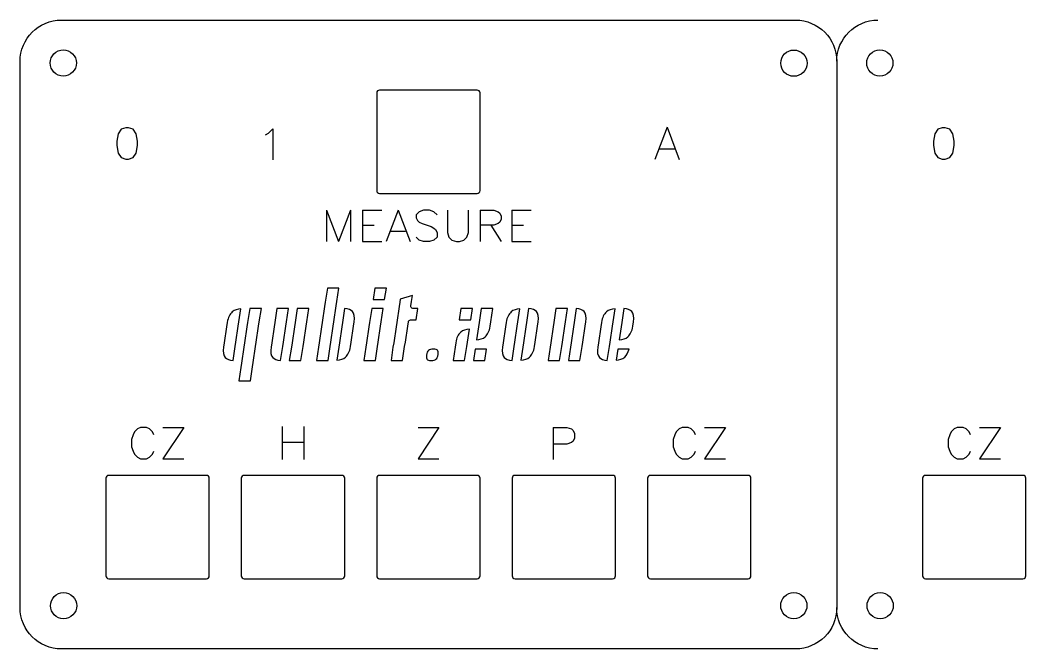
# Model space of a CAD drawing. Extents: x 0 to 498, y 0 to 383.
# Drawn here: x 0 to 122.6, y 153.4 to 230.1 of the extents above; entities that cross this region are included whole.
import ezdxf

# ---------------------------------------------------------------- set-up
doc = ezdxf.new("R2010")
doc.units = 0
doc.layers.get('0').update_dxf_attribs({"true_color": 0xffffff})

msp = doc.modelspace()

# ---------------------------------------------------------------- linework, layer by layer
at = {"color": 1, "true_color": 0xff0000}
for p, q in [((5.03, 230.1), (94.53, 230.1)), ((5.03, 230.1), (5.03, 230.1)), ((104.58, 230.1), (104.58, 230.1)), ((0, 158.43), (0, 225.07)), ((6.86, 224.87), (6.86, 224.87)), ((95.94, 224.85), (95.94, 224.85)), ((99.56, 225.07), (99.56, 158.43)), ((106.42, 224.87), (106.42, 224.87)), ((55.73, 221.56), (43.83, 221.56)), ((43.83, 208.95), (55.73, 208.95)), ((38.87, 197.42), (37.46, 197.42)), ((37.46, 197.42), (37.46, 197.42)), ((38.63, 195.78), (38.87, 197.42)), ((43.24, 197.42), (43.03, 196)), ((44.65, 197.42), (43.24, 197.42)), ((44.44, 196), (44.65, 197.42)), ((47.82, 196.5), (46.34, 196.07)), ((47.71, 195.78), (47.82, 196.5)), ((47.82, 196.5), (47.82, 196.5)), ((37.12, 195.16), (36.83, 193.23)), ((37.21, 195.71), (37.12, 195.16)), ((38.25, 193.3), (38.54, 195.23)), ((38.54, 195.23), (38.63, 195.78)), ((43.03, 196), (44.44, 196)), ((46.21, 195.16), (45.92, 193.23)), ((46.29, 195.71), (46.21, 195.16)), ((46.34, 196.07), (46.29, 195.71)), ((47.63, 195.23), (47.71, 195.78)), ((26.68, 193.3), (26.92, 194.9)), ((29.41, 194.94), (27.99, 194.94)), ((27.99, 194.94), (27.99, 194.94)), ((29.16, 193.3), (29.41, 194.94)), ((31.3, 194.94), (31.04, 193.23)), ((32.71, 194.94), (31.3, 194.94)), ((32.46, 193.3), (32.71, 194.94)), ((33.78, 194.94), (33.52, 193.23)), ((35.19, 194.94), (33.78, 194.94)), ((34.95, 193.3), (35.19, 194.94)), ((39.56, 194.91), (39.31, 193.23)), ((39.56, 194.91), (39.56, 194.91)), ((44.28, 194.94), (42.87, 194.94)), ((44.03, 193.3), (44.28, 194.94)), ((48.27, 193.52), (48.48, 194.94)), ((53.74, 194.94), (53.53, 193.52)), ((55.15, 194.94), (53.74, 194.94)), ((54.94, 193.52), (55.15, 194.94)), ((57.63, 194.94), (56.21, 194.94)), ((56.21, 194.94), (56.21, 194.94)), ((57.39, 193.3), (57.63, 194.94)), ((60.69, 193.3), (60.93, 194.9)), ((62, 194.91), (61.74, 193.23)), ((62, 194.91), (62, 194.91)), ((65.32, 194.94), (65.06, 193.23)), ((66.73, 194.94), (65.32, 194.94)), ((66.49, 193.3), (66.73, 194.94)), ((67.79, 194.91), (67.54, 193.23)), ((67.79, 194.91), (67.79, 194.91)), ((72.3, 193.3), (72.54, 194.9)), ((73.61, 194.91), (73.36, 193.23)), ((73.61, 194.91), (73.61, 194.91)), ((25.18, 192.68), (24.89, 190.75)), ((25.26, 193.23), (25.18, 192.68)), ((26.31, 190.82), (26.6, 192.75)), ((26.6, 192.75), (26.68, 193.3)), ((27.65, 192.68), (27.36, 190.75)), ((27.74, 193.23), (27.65, 192.68)), ((28.79, 190.82), (29.08, 192.75)), ((29.08, 192.75), (29.16, 193.3)), ((30.96, 192.68), (30.67, 190.75)), ((31.04, 193.23), (30.96, 192.68)), ((32.38, 192.75), (32.46, 193.3)), ((33.44, 192.68), (33.15, 190.75)), ((33.52, 193.23), (33.44, 192.68)), ((34.86, 192.75), (34.95, 193.3)), ((36.75, 192.68), (36.46, 190.75)), ((36.83, 193.23), (36.75, 192.68)), ((38.17, 192.75), (38.25, 193.3)), ((39.22, 192.68), (38.94, 190.75)), ((39.31, 193.23), (39.22, 192.68)), ((40.36, 190.82), (40.65, 192.75)), ((40.65, 192.75), (40.73, 193.3)), ((42.53, 192.68), (42.24, 190.75)), ((42.61, 193.23), (42.53, 192.68)), ((43.66, 190.82), (43.95, 192.75)), ((43.95, 192.75), (44.03, 193.3)), ((45.83, 192.68), (45.55, 190.75)), ((45.92, 193.23), (45.83, 192.68)), ((46.97, 190.82), (47.25, 192.75)), ((47.25, 192.75), (47.34, 193.3)), ((47.59, 193.52), (48.27, 193.52)), ((53.53, 193.52), (54.94, 193.52)), ((55.88, 192.68), (55.63, 191.08)), ((55.96, 193.23), (55.88, 192.68)), ((57.3, 192.75), (57.39, 193.3)), ((59.18, 192.68), (58.9, 190.75)), ((59.27, 193.23), (59.18, 192.68)), ((60.6, 192.75), (60.69, 193.3)), ((61.66, 192.68), (61.37, 190.75)), ((61.74, 193.23), (61.66, 192.68)), ((62.8, 190.82), (63.08, 192.75)), ((63.08, 192.75), (63.17, 193.3)), ((64.98, 192.68), (64.7, 190.75)), ((65.06, 193.23), (64.98, 192.68)), ((66.4, 192.75), (66.49, 193.3)), ((67.46, 192.68), (67.17, 190.75)), ((67.54, 193.23), (67.46, 192.68)), ((68.88, 192.75), (68.97, 193.3)), ((70.8, 192.68), (70.51, 190.75)), ((70.88, 193.23), (70.8, 192.68)), ((71.93, 190.82), (72.22, 192.75)), ((72.22, 192.75), (72.3, 193.3)), ((73.27, 192.68), (73.03, 191.08)), ((73.36, 193.23), (73.27, 192.68)), ((74.7, 192.75), (74.78, 193.3)), ((74.78, 193.3), (74.78, 193.3)), ((54.53, 190.82), (54.77, 192.42)), ((54.77, 192.42), (54.77, 192.42)), ((24.89, 190.75), (24.8, 190.2)), ((25.97, 188.59), (26.22, 190.27)), ((26.22, 190.27), (26.31, 190.82)), ((27.28, 190.2), (26.99, 188.27)), ((27.36, 190.75), (27.28, 190.2)), ((28.71, 190.27), (28.79, 190.82)), ((30.67, 190.75), (30.59, 190.2)), ((31.76, 188.59), (32.01, 190.27)), ((32.01, 190.27), (32.1, 190.82)), ((33.07, 190.2), (32.82, 188.56)), ((33.15, 190.75), (33.07, 190.2)), ((34.23, 188.56), (34.49, 190.27)), ((34.49, 190.27), (34.58, 190.82)), ((36.38, 190.2), (36.13, 188.56)), ((36.46, 190.75), (36.38, 190.2)), ((37.54, 188.56), (37.8, 190.27)), ((37.8, 190.27), (37.88, 190.82)), ((38.85, 190.2), (38.61, 188.6)), ((38.94, 190.75), (38.85, 190.2)), ((40.28, 190.27), (40.36, 190.82)), ((42.16, 190.2), (41.91, 188.56)), ((42.24, 190.75), (42.16, 190.2)), ((43.32, 188.56), (43.58, 190.27)), ((43.58, 190.27), (43.66, 190.82)), ((45.46, 190.2), (45.22, 188.56)), ((45.55, 190.75), (45.46, 190.2)), ((46.63, 188.56), (46.88, 190.27)), ((46.88, 190.27), (46.97, 190.82)), ((53.03, 190.2), (52.78, 188.56)), ((53.11, 190.75), (53.03, 190.2)), ((54.19, 188.56), (54.45, 190.27)), ((54.45, 190.27), (54.53, 190.82)), ((58.9, 190.75), (58.81, 190.2)), ((59.98, 188.59), (60.23, 190.27)), ((60.23, 190.27), (60.32, 190.82)), ((61.29, 190.2), (61.05, 188.6)), ((61.37, 190.75), (61.29, 190.2)), ((62.72, 190.27), (62.8, 190.82)), ((64.61, 190.2), (64.36, 188.56)), ((64.7, 190.75), (64.61, 190.2)), ((65.77, 188.56), (66.03, 190.27)), ((66.03, 190.27), (66.12, 190.82)), ((67.09, 190.2), (66.84, 188.56)), ((67.17, 190.75), (67.09, 190.2)), ((68.25, 188.56), (68.51, 190.27)), ((68.51, 190.27), (68.6, 190.82)), ((70.51, 190.75), (70.42, 190.2)), ((71.59, 188.59), (71.84, 190.27)), ((71.84, 190.27), (71.93, 190.82)), ((50.39, 189.98), (50.39, 189.98)), ((55.47, 189.98), (55.26, 188.56)), ((56.88, 189.98), (55.47, 189.98)), ((56.67, 188.56), (56.88, 189.98)), ((72.87, 189.98), (72.66, 188.6)), ((74.24, 189.98), (72.87, 189.98)), ((26.91, 187.71), (26.66, 186.08)), ((26.99, 188.27), (26.91, 187.71)), ((28.08, 186.08), (28.34, 187.79)), ((28.34, 187.79), (28.42, 188.34)), ((32.82, 188.56), (34.23, 188.56)), ((36.13, 188.56), (37.54, 188.56)), ((41.91, 188.56), (43.32, 188.56)), ((45.22, 188.56), (46.63, 188.56)), ((52.78, 188.56), (54.19, 188.56)), ((55.26, 188.56), (56.67, 188.56)), ((64.36, 188.56), (65.77, 188.56)), ((66.84, 188.56), (68.25, 188.56)), ((26.66, 186.08), (28.08, 186.08)), ((22.71, 174.57), (10.81, 174.57)), ((39.22, 174.57), (27.32, 174.57)), ((55.73, 174.57), (43.83, 174.57)), ((72.24, 174.57), (60.34, 174.57)), ((88.75, 174.57), (76.85, 174.57)), ((122.27, 174.57), (110.37, 174.57)), ((10.81, 161.96), (22.71, 161.96)), ((43.83, 161.96), (55.73, 161.96)), ((60.34, 161.96), (72.24, 161.96)), ((76.85, 161.96), (88.75, 161.96)), ((110.37, 161.96), (122.27, 161.96)), ((6.9, 158.67), (6.9, 158.67)), ((95.93, 158.68), (95.93, 158.68)), ((106.46, 158.67), (106.46, 158.67)), ((94.53, 153.4), (5.03, 153.4))]:
    msp.add_line(p, q, dxfattribs=at)
at = {"color": 7, "true_color": 0xffffff}
for p, q in [((11.96, 216.24), (11.78, 215.33)), ((12.32, 216.79), (11.96, 216.24)), ((12.87, 216.97), (12.32, 216.79)), ((13.23, 216.97), (12.87, 216.97)), ((13.78, 216.79), (13.23, 216.97)), ((14.14, 216.24), (13.78, 216.79)), ((14.32, 215.33), (14.14, 216.24)), ((29.93, 216.12), (30.29, 216.3)), ((30.29, 216.3), (30.83, 216.84)), ((30.83, 216.84), (30.83, 213.06)), ((78.87, 217.03), (77.37, 213.1)), ((78.87, 217.03), (80.36, 213.1)), ((111.52, 216.24), (111.34, 215.33)), ((111.88, 216.79), (111.52, 216.24)), ((112.43, 216.97), (111.88, 216.79)), ((112.79, 216.97), (112.43, 216.97)), ((113.34, 216.79), (112.79, 216.97)), ((113.7, 216.24), (113.34, 216.79)), ((113.88, 215.33), (113.7, 216.24)), ((11.78, 215.33), (11.78, 214.79)), ((11.78, 214.79), (11.96, 213.88)), ((14.14, 213.88), (14.32, 214.79)), ((14.32, 214.79), (14.32, 215.33)), ((111.34, 215.33), (111.34, 214.79)), ((111.34, 214.79), (111.52, 213.88)), ((113.7, 213.88), (113.88, 214.79)), ((113.88, 214.79), (113.88, 215.33)), ((11.96, 213.88), (12.32, 213.33)), ((13.78, 213.33), (14.14, 213.88)), ((77.93, 214.41), (79.8, 214.41)), ((111.52, 213.88), (111.88, 213.33)), ((113.34, 213.33), (113.7, 213.88)), ((12.32, 213.33), (12.87, 213.15)), ((12.87, 213.15), (13.23, 213.15)), ((13.23, 213.15), (13.78, 213.33)), ((111.88, 213.33), (112.43, 213.15)), ((112.43, 213.15), (112.79, 213.15)), ((112.79, 213.15), (113.34, 213.33)), ((37.36, 206.91), (37.36, 203.09)), ((37.36, 206.91), (38.82, 203.09)), ((40.27, 206.91), (38.82, 203.09)), ((40.27, 206.91), (40.27, 203.09)), ((41.73, 206.91), (41.73, 203.09)), ((41.73, 206.91), (44.09, 206.91)), ((46.09, 206.91), (44.64, 203.09)), ((46.09, 206.91), (47.55, 203.09)), ((48.64, 206.73), (48.28, 206.36)), ((48.28, 206.36), (48.28, 206)), ((49.19, 206.91), (48.64, 206.73)), ((49.92, 206.91), (49.19, 206.91)), ((50.46, 206.73), (49.92, 206.91)), ((50.83, 206.36), (50.46, 206.73)), ((52.1, 206.91), (52.1, 204.18)), ((54.65, 204.18), (54.65, 206.91)), ((56.1, 206.91), (56.1, 203.09)), ((56.1, 206.91), (57.74, 206.91)), ((57.74, 206.91), (58.29, 206.73)), ((58.29, 206.73), (58.47, 206.55)), ((58.47, 206.55), (58.65, 206.18)), ((58.65, 206.18), (58.65, 205.82)), ((59.93, 206.91), (59.93, 203.09)), ((59.93, 206.91), (62.29, 206.91)), ((41.73, 205.09), (43.18, 205.09)), ((48.28, 206), (48.46, 205.64)), ((48.46, 205.64), (48.64, 205.46)), ((48.64, 205.46), (49.01, 205.27)), ((49.01, 205.27), (50.1, 204.91)), ((50.1, 204.91), (50.46, 204.73)), ((57.74, 205.09), (56.1, 205.09)), ((57.38, 205.09), (58.65, 203.09)), ((58.29, 205.27), (57.74, 205.09)), ((58.47, 205.46), (58.29, 205.27)), ((58.65, 205.82), (58.47, 205.46)), ((59.93, 205.09), (61.38, 205.09)), ((45.18, 204.36), (47, 204.36)), ((48.64, 203.27), (48.28, 203.64)), ((50.46, 204.73), (50.64, 204.55)), ((50.83, 203.64), (50.46, 203.27)), ((50.64, 204.55), (50.83, 204.18)), ((50.83, 204.18), (50.83, 203.64)), ((52.1, 204.18), (52.28, 203.64)), ((52.28, 203.64), (52.65, 203.27)), ((54.1, 203.27), (54.47, 203.64)), ((54.47, 203.64), (54.65, 204.18)), ((41.73, 203.09), (44.09, 203.09)), ((49.19, 203.09), (48.64, 203.27)), ((49.92, 203.09), (49.19, 203.09)), ((50.46, 203.27), (49.92, 203.09)), ((52.65, 203.27), (53.19, 203.09)), ((53.19, 203.09), (53.56, 203.09)), ((53.56, 203.09), (54.1, 203.27)), ((59.93, 203.09), (62.29, 203.09)), ((14.68, 180.42), (14.31, 180.24)), ((15.4, 180.42), (14.68, 180.42)), ((15.77, 180.24), (15.4, 180.42)), ((19.95, 180.42), (17.4, 176.6)), ((17.4, 180.42), (19.95, 180.42)), ((31.94, 180.51), (31.94, 176.51)), ((34.6, 180.51), (34.6, 176.51)), ((51.05, 180.42), (48.51, 176.6)), ((48.51, 180.42), (51.05, 180.42)), ((64.99, 180.42), (64.99, 176.51)), ((64.99, 180.42), (66.66, 180.42)), ((66.66, 180.42), (67.22, 180.23)), ((80.72, 180.42), (80.35, 180.24)), ((81.44, 180.42), (80.72, 180.42)), ((81.81, 180.24), (81.44, 180.42)), ((85.99, 180.42), (83.44, 176.6)), ((83.44, 180.42), (85.99, 180.42)), ((114.24, 180.42), (113.87, 180.24)), ((114.96, 180.42), (114.24, 180.42)), ((115.33, 180.24), (114.96, 180.42)), ((119.51, 180.42), (116.96, 176.6)), ((116.96, 180.42), (119.51, 180.42)), ((13.77, 179.51), (13.59, 178.96)), ((13.95, 179.87), (13.77, 179.51)), ((14.31, 180.24), (13.95, 179.87)), ((16.13, 179.87), (15.77, 180.24)), ((16.31, 179.51), (16.13, 179.87)), ((67.22, 180.23), (67.41, 180.04)), ((67.41, 180.04), (67.59, 179.67)), ((67.59, 179.11), (67.41, 178.74)), ((67.59, 179.67), (67.59, 179.11)), ((79.81, 179.51), (79.63, 178.96)), ((79.99, 179.87), (79.81, 179.51)), ((80.35, 180.24), (79.99, 179.87)), ((82.17, 179.87), (81.81, 180.24)), ((82.35, 179.51), (82.17, 179.87)), ((113.33, 179.51), (113.15, 178.96)), ((113.51, 179.87), (113.33, 179.51)), ((113.87, 180.24), (113.51, 179.87)), ((115.69, 179.87), (115.33, 180.24)), ((115.87, 179.51), (115.69, 179.87)), ((13.59, 178.96), (13.59, 178.05)), ((13.59, 178.05), (13.77, 177.51)), ((31.94, 178.6), (34.6, 178.6)), ((66.66, 178.37), (64.99, 178.37)), ((67.22, 178.56), (66.66, 178.37)), ((67.41, 178.74), (67.22, 178.56)), ((79.63, 178.96), (79.63, 178.05)), ((79.63, 178.05), (79.81, 177.51)), ((113.15, 178.96), (113.15, 178.05)), ((113.15, 178.05), (113.33, 177.51)), ((13.77, 177.51), (13.95, 177.15)), ((13.95, 177.15), (14.31, 176.78)), ((14.31, 176.78), (14.68, 176.6)), ((14.68, 176.6), (15.4, 176.6)), ((15.4, 176.6), (15.77, 176.78)), ((15.77, 176.78), (16.13, 177.15)), ((16.13, 177.15), (16.31, 177.51)), ((17.4, 176.6), (19.95, 176.6)), ((48.51, 176.6), (51.05, 176.6)), ((79.81, 177.51), (79.99, 177.15)), ((79.99, 177.15), (80.35, 176.78)), ((80.35, 176.78), (80.72, 176.6)), ((80.72, 176.6), (81.44, 176.6)), ((81.44, 176.6), (81.81, 176.78)), ((81.81, 176.78), (82.17, 177.15)), ((82.17, 177.15), (82.35, 177.51)), ((83.44, 176.6), (85.99, 176.6)), ((113.33, 177.51), (113.51, 177.15)), ((113.51, 177.15), (113.87, 176.78)), ((113.87, 176.78), (114.24, 176.6)), ((114.24, 176.6), (114.96, 176.6)), ((114.96, 176.6), (115.33, 176.78)), ((115.33, 176.78), (115.69, 177.15)), ((115.69, 177.15), (115.87, 177.51)), ((116.96, 176.6), (119.51, 176.6))]:
    msp.add_line(p, q, dxfattribs=at)
at = {"color": 1, "true_color": 0xff0000}
for points in [[(0, 225.07), (0, 227.85), (2.24, 230.1), (5.03, 230.1)], [(94.53, 230.1), (97.32, 230.1), (99.56, 227.85), (99.56, 225.07)], [(99.56, 225.07), (99.56, 227.85), (101.8, 230.1), (104.58, 230.1)], [(3.66, 224.87), (3.66, 225.29), (3.83, 225.7), (4.13, 226)], [(4.13, 226), (4.43, 226.3), (4.84, 226.47), (5.26, 226.47)], [(5.26, 226.47), (5.69, 226.47), (6.09, 226.3), (6.39, 226)], [(6.39, 226), (6.69, 225.7), (6.86, 225.29), (6.86, 224.87)], [(92.74, 224.85), (92.74, 225.27), (92.9, 225.68), (93.2, 225.98)], [(93.2, 225.98), (93.5, 226.28), (93.91, 226.45), (94.34, 226.45)], [(94.34, 226.45), (94.76, 226.45), (95.17, 226.28), (95.47, 225.98)], [(95.47, 225.98), (95.77, 225.68), (95.94, 225.27), (95.94, 224.85)], [(103.22, 224.87), (103.22, 225.29), (103.39, 225.7), (103.69, 226)], [(103.69, 226), (103.99, 226.3), (104.4, 226.47), (104.82, 226.47)], [(104.82, 226.47), (105.25, 226.47), (105.65, 226.3), (105.95, 226)], [(105.95, 226), (106.25, 225.7), (106.42, 225.29), (106.42, 224.87)], [(4.13, 223.74), (3.83, 224.04), (3.66, 224.44), (3.66, 224.87)], [(6.86, 224.87), (6.86, 224.44), (6.69, 224.04), (6.39, 223.74)], [(93.2, 223.71), (92.9, 224.01), (92.74, 224.42), (92.74, 224.85)], [(95.94, 224.85), (95.94, 224.42), (95.77, 224.01), (95.47, 223.71)], [(103.69, 223.74), (103.39, 224.04), (103.22, 224.44), (103.22, 224.87)], [(106.42, 224.87), (106.42, 224.44), (106.25, 224.04), (105.95, 223.74)], [(5.26, 223.27), (4.84, 223.27), (4.43, 223.44), (4.13, 223.74)], [(6.39, 223.74), (6.09, 223.44), (5.69, 223.27), (5.26, 223.27)], [(94.34, 223.25), (93.91, 223.25), (93.5, 223.41), (93.2, 223.71)], [(95.47, 223.71), (95.17, 223.41), (94.76, 223.25), (94.34, 223.25)], [(104.82, 223.27), (104.4, 223.27), (103.99, 223.44), (103.69, 223.74)], [(105.95, 223.74), (105.65, 223.44), (105.25, 223.27), (104.82, 223.27)], [(43.83, 221.56), (43.63, 221.56), (43.48, 221.4), (43.48, 221.21)], [(43.48, 221.21), (43.48, 221.21), (43.48, 209.31), (43.48, 209.31)], [(56.08, 221.21), (56.08, 221.4), (55.92, 221.56), (55.73, 221.56)], [(56.08, 209.31), (56.08, 209.31), (56.08, 221.21), (56.08, 221.21)], [(43.48, 209.31), (43.48, 209.11), (43.63, 208.95), (43.83, 208.95)], [(55.73, 208.95), (55.92, 208.95), (56.08, 209.11), (56.08, 209.31)], [(37.46, 197.42), (37.46, 197.42), (37.21, 195.71), (37.21, 195.71)], [(37.21, 195.71), (37.21, 195.71), (37.21, 195.71), (37.21, 195.71)], [(46.29, 195.71), (46.29, 195.71), (46.29, 195.71), (46.29, 195.71)], [(47.69, 195.03), (47.64, 195.08), (47.62, 195.16), (47.63, 195.23)], [(47.88, 194.94), (47.81, 194.94), (47.74, 194.97), (47.69, 195.03)], [(25.87, 194.52), (25.56, 194.25), (25.35, 193.83), (25.26, 193.23)], [(26.92, 194.9), (26.49, 194.85), (26.13, 194.74), (25.87, 194.52)], [(27.99, 194.94), (27.99, 194.94), (27.74, 193.23), (27.74, 193.23)], [(40.53, 194.55), (40.35, 194.76), (40.02, 194.87), (39.56, 194.91)], [(40.73, 193.3), (40.82, 193.91), (40.74, 194.3), (40.53, 194.55)], [(42.87, 194.94), (42.87, 194.94), (42.61, 193.23), (42.61, 193.23)], [(48.48, 194.94), (48.48, 194.94), (47.88, 194.94), (47.88, 194.94)], [(56.21, 194.94), (56.21, 194.94), (55.96, 193.23), (55.96, 193.23)], [(59.88, 194.52), (59.57, 194.25), (59.36, 193.83), (59.27, 193.23)], [(60.93, 194.9), (60.5, 194.85), (60.13, 194.74), (59.88, 194.52)], [(62.96, 194.55), (62.78, 194.76), (62.45, 194.87), (62, 194.91)], [(63.17, 193.3), (63.26, 193.91), (63.17, 194.3), (62.96, 194.55)], [(68.76, 194.55), (68.58, 194.76), (68.25, 194.87), (67.79, 194.91)], [(68.97, 193.3), (69.06, 193.91), (68.97, 194.3), (68.76, 194.55)], [(71.49, 194.52), (71.18, 194.25), (70.97, 193.83), (70.88, 193.23)], [(72.54, 194.9), (72.1, 194.85), (71.74, 194.74), (71.49, 194.52)], [(74.57, 194.55), (74.39, 194.76), (74.06, 194.87), (73.61, 194.91)], [(74.78, 193.3), (74.87, 193.9), (74.78, 194.3), (74.57, 194.55)], [(25.26, 193.23), (25.26, 193.23), (25.26, 193.23), (25.26, 193.23)], [(27.74, 193.23), (27.74, 193.23), (27.74, 193.23), (27.74, 193.23)], [(32.1, 190.82), (32.1, 190.82), (32.38, 192.75), (32.38, 192.75)], [(32.38, 192.75), (32.38, 192.75), (32.38, 192.75), (32.38, 192.75)], [(34.58, 190.82), (34.58, 190.82), (34.86, 192.75), (34.86, 192.75)], [(34.86, 192.75), (34.86, 192.75), (34.86, 192.75), (34.86, 192.75)], [(37.88, 190.82), (37.88, 190.82), (38.17, 192.75), (38.17, 192.75)], [(38.17, 192.75), (38.17, 192.75), (38.17, 192.75), (38.17, 192.75)], [(40.65, 192.75), (40.65, 192.75), (40.65, 192.75), (40.65, 192.75)], [(42.61, 193.23), (42.61, 193.23), (42.61, 193.23), (42.61, 193.23)], [(47.25, 192.75), (47.25, 192.75), (47.25, 192.75), (47.25, 192.75)], [(47.34, 193.3), (47.36, 193.43), (47.46, 193.52), (47.59, 193.52)], [(55.96, 193.23), (55.96, 193.23), (55.96, 193.23), (55.96, 193.23)], [(56.69, 191.46), (57, 191.73), (57.21, 192.15), (57.3, 192.75)], [(60.32, 190.82), (60.32, 190.82), (60.6, 192.75), (60.6, 192.75)], [(60.6, 192.75), (60.6, 192.75), (60.6, 192.75), (60.6, 192.75)], [(63.08, 192.75), (63.08, 192.75), (63.08, 192.75), (63.08, 192.75)], [(66.12, 190.82), (66.12, 190.82), (66.4, 192.75), (66.4, 192.75)], [(66.4, 192.75), (66.4, 192.75), (66.4, 192.75), (66.4, 192.75)], [(68.6, 190.82), (68.6, 190.82), (68.88, 192.75), (68.88, 192.75)], [(68.88, 192.75), (68.88, 192.75), (68.88, 192.75), (68.88, 192.75)], [(70.88, 193.23), (70.88, 193.23), (70.88, 193.23), (70.88, 193.23)], [(73.36, 193.23), (73.36, 193.23), (73.36, 193.23), (73.36, 193.23)], [(74.08, 191.46), (74.4, 191.73), (74.61, 192.15), (74.7, 192.75)], [(53.72, 192.04), (53.41, 191.77), (53.2, 191.35), (53.11, 190.75)], [(54.77, 192.42), (54.34, 192.37), (53.98, 192.26), (53.72, 192.04)], [(55.63, 191.08), (56.07, 191.13), (56.43, 191.24), (56.69, 191.46)], [(73.03, 191.08), (73.47, 191.13), (73.83, 191.24), (74.08, 191.46)], [(24.8, 190.2), (24.71, 189.59), (24.8, 189.2), (25.01, 188.95)], [(26.22, 190.27), (26.22, 190.27), (26.22, 190.27), (26.22, 190.27)], [(28.42, 188.34), (28.42, 188.34), (28.71, 190.27), (28.71, 190.27)], [(28.71, 190.27), (28.71, 190.27), (28.71, 190.27), (28.71, 190.27)], [(30.59, 190.2), (30.5, 189.59), (30.59, 189.2), (30.8, 188.95)], [(30.67, 190.75), (30.67, 190.75), (30.67, 190.75), (30.67, 190.75)], [(33.15, 190.75), (33.15, 190.75), (33.15, 190.75), (33.15, 190.75)], [(36.46, 190.75), (36.46, 190.75), (36.46, 190.75), (36.46, 190.75)], [(38.94, 190.75), (38.94, 190.75), (38.94, 190.75), (38.94, 190.75)], [(39.66, 188.98), (39.98, 189.25), (40.19, 189.67), (40.28, 190.27)], [(43.58, 190.27), (43.58, 190.27), (43.58, 190.27), (43.58, 190.27)], [(45.55, 190.75), (45.55, 190.75), (45.55, 190.75), (45.55, 190.75)], [(54.45, 190.27), (54.45, 190.27), (54.45, 190.27), (54.45, 190.27)], [(58.81, 190.2), (58.72, 189.59), (58.81, 189.2), (59.02, 188.95)], [(58.9, 190.75), (58.9, 190.75), (58.9, 190.75), (58.9, 190.75)], [(61.37, 190.75), (61.37, 190.75), (61.37, 190.75), (61.37, 190.75)], [(62.1, 188.98), (62.41, 189.25), (62.62, 189.67), (62.72, 190.27)], [(64.7, 190.75), (64.7, 190.75), (64.7, 190.75), (64.7, 190.75)], [(67.17, 190.75), (67.17, 190.75), (67.17, 190.75), (67.17, 190.75)], [(70.42, 190.2), (70.33, 189.59), (70.42, 189.2), (70.63, 188.95)], [(71.84, 190.27), (71.84, 190.27), (71.84, 190.27), (71.84, 190.27)], [(25.01, 188.95), (25.19, 188.74), (25.52, 188.62), (25.97, 188.59)], [(30.8, 188.95), (30.97, 188.74), (31.3, 188.62), (31.76, 188.59)], [(38.61, 188.6), (39.05, 188.64), (39.41, 188.76), (39.66, 188.98)], [(49.54, 189.23), (49.5, 188.95), (49.55, 188.8), (49.62, 188.71)], [(49.81, 189.8), (49.68, 189.69), (49.58, 189.51), (49.54, 189.23)], [(50.39, 189.98), (50.12, 189.98), (49.93, 189.91), (49.81, 189.8)], [(50.89, 189.83), (50.81, 189.91), (50.67, 189.98), (50.39, 189.98)], [(50.7, 188.74), (50.83, 188.85), (50.92, 189.03), (50.96, 189.31)], [(50.96, 189.31), (51.01, 189.59), (50.96, 189.74), (50.89, 189.83)], [(59.02, 188.95), (59.2, 188.74), (59.52, 188.62), (59.98, 188.59)], [(61.05, 188.6), (61.48, 188.64), (61.84, 188.76), (62.1, 188.98)], [(70.63, 188.95), (70.81, 188.74), (71.14, 188.62), (71.59, 188.59)], [(72.66, 188.6), (73.1, 188.64), (73.46, 188.76), (73.71, 188.98)], [(73.71, 188.98), (73.97, 189.2), (74.13, 189.55), (74.24, 189.98)], [(26.99, 188.27), (26.99, 188.27), (26.99, 188.27), (26.99, 188.27)], [(49.62, 188.71), (49.69, 188.62), (49.83, 188.56), (50.11, 188.56)], [(50.11, 188.56), (50.39, 188.56), (50.57, 188.62), (50.7, 188.74)], [(10.81, 174.57), (10.61, 174.57), (10.46, 174.41), (10.46, 174.22)], [(10.46, 174.22), (10.46, 174.22), (10.46, 162.32), (10.46, 162.32)], [(23.06, 174.22), (23.06, 174.41), (22.91, 174.57), (22.71, 174.57)], [(23.06, 162.32), (23.06, 162.32), (23.06, 174.22), (23.06, 174.22)], [(27.32, 174.57), (27.12, 174.57), (26.97, 174.41), (26.97, 174.22)], [(26.97, 174.22), (26.97, 174.22), (26.97, 162.32), (26.97, 162.32)], [(39.57, 174.22), (39.57, 174.41), (39.42, 174.57), (39.22, 174.57)], [(39.57, 162.32), (39.57, 162.32), (39.57, 174.22), (39.57, 174.22)], [(43.83, 174.57), (43.63, 174.57), (43.48, 174.41), (43.48, 174.22)], [(43.48, 174.22), (43.48, 174.22), (43.48, 162.32), (43.48, 162.32)], [(56.08, 174.22), (56.08, 174.41), (55.92, 174.57), (55.73, 174.57)], [(56.08, 162.32), (56.08, 162.32), (56.08, 174.22), (56.08, 174.22)], [(60.34, 174.57), (60.14, 174.57), (59.99, 174.41), (59.99, 174.22)], [(59.99, 174.22), (59.99, 174.22), (59.99, 162.32), (59.99, 162.32)], [(72.59, 174.22), (72.59, 174.41), (72.44, 174.57), (72.24, 174.57)], [(72.59, 162.32), (72.59, 162.32), (72.59, 174.22), (72.59, 174.22)], [(76.85, 174.57), (76.65, 174.57), (76.5, 174.41), (76.5, 174.22)], [(76.5, 174.22), (76.5, 174.22), (76.5, 162.32), (76.5, 162.32)], [(89.1, 174.22), (89.1, 174.41), (88.95, 174.57), (88.75, 174.57)], [(89.1, 162.32), (89.1, 162.32), (89.1, 174.22), (89.1, 174.22)], [(110.37, 174.57), (110.17, 174.57), (110.02, 174.41), (110.02, 174.22)], [(110.02, 174.22), (110.02, 174.22), (110.02, 162.32), (110.02, 162.32)], [(122.62, 174.22), (122.62, 174.41), (122.46, 174.57), (122.27, 174.57)], [(122.62, 162.32), (122.62, 162.32), (122.62, 174.22), (122.62, 174.22)], [(10.46, 162.32), (10.46, 162.12), (10.61, 161.96), (10.81, 161.96)], [(22.71, 161.96), (22.91, 161.96), (23.06, 162.12), (23.06, 162.32)], [(26.97, 162.32), (26.97, 162.12), (27.12, 161.96), (27.32, 161.96)], [(27.32, 161.96), (27.32, 161.96), (39.22, 161.96), (39.22, 161.96)], [(39.22, 161.96), (39.42, 161.96), (39.57, 162.12), (39.57, 162.32)], [(43.48, 162.32), (43.48, 162.12), (43.63, 161.96), (43.83, 161.96)], [(55.73, 161.96), (55.92, 161.96), (56.08, 162.12), (56.08, 162.32)], [(59.99, 162.32), (59.99, 162.12), (60.14, 161.96), (60.34, 161.96)], [(72.24, 161.96), (72.44, 161.96), (72.59, 162.12), (72.59, 162.32)], [(76.5, 162.32), (76.5, 162.12), (76.65, 161.96), (76.85, 161.96)], [(88.75, 161.96), (88.95, 161.96), (89.1, 162.12), (89.1, 162.32)], [(110.02, 162.32), (110.02, 162.12), (110.17, 161.96), (110.37, 161.96)], [(122.27, 161.96), (122.46, 161.96), (122.62, 162.12), (122.62, 162.32)], [(3.7, 158.67), (3.7, 159.09), (3.87, 159.5), (4.17, 159.8)], [(4.17, 159.8), (4.47, 160.1), (4.87, 160.27), (5.3, 160.27)], [(5.3, 160.27), (5.72, 160.27), (6.13, 160.1), (6.43, 159.8)], [(6.43, 159.8), (6.73, 159.5), (6.9, 159.09), (6.9, 158.67)], [(92.73, 158.68), (92.73, 159.1), (92.9, 159.51), (93.2, 159.81)], [(93.2, 159.81), (93.5, 160.11), (93.9, 160.28), (94.33, 160.28)], [(94.33, 160.28), (94.75, 160.28), (95.16, 160.11), (95.46, 159.81)], [(95.46, 159.81), (95.76, 159.51), (95.93, 159.1), (95.93, 158.68)], [(103.26, 158.67), (103.26, 159.09), (103.43, 159.5), (103.73, 159.8)], [(103.73, 159.8), (104.03, 160.1), (104.43, 160.27), (104.86, 160.27)], [(104.86, 160.27), (105.28, 160.27), (105.69, 160.1), (105.99, 159.8)], [(105.99, 159.8), (106.29, 159.5), (106.46, 159.09), (106.46, 158.67)], [(5.03, 153.4), (2.24, 153.4), (0, 155.64), (0, 158.43)], [(4.17, 157.54), (3.87, 157.84), (3.7, 158.24), (3.7, 158.67)], [(6.9, 158.67), (6.9, 158.24), (6.73, 157.84), (6.43, 157.54)], [(93.2, 157.55), (92.9, 157.85), (92.73, 158.25), (92.73, 158.68)], [(99.56, 158.43), (99.56, 155.64), (97.32, 153.4), (94.53, 153.4)], [(95.93, 158.68), (95.93, 158.25), (95.76, 157.85), (95.46, 157.55)], [(104.58, 153.4), (101.8, 153.4), (99.56, 155.64), (99.56, 158.43)], [(103.73, 157.54), (103.43, 157.84), (103.26, 158.24), (103.26, 158.67)], [(106.46, 158.67), (106.46, 158.24), (106.29, 157.84), (105.99, 157.54)], [(5.3, 157.07), (4.87, 157.07), (4.47, 157.24), (4.17, 157.54)], [(6.43, 157.54), (6.13, 157.24), (5.72, 157.07), (5.3, 157.07)], [(94.33, 157.08), (93.9, 157.08), (93.5, 157.25), (93.2, 157.55)], [(95.46, 157.55), (95.16, 157.25), (94.75, 157.08), (94.33, 157.08)], [(104.86, 157.07), (104.43, 157.07), (104.03, 157.24), (103.73, 157.54)], [(105.99, 157.54), (105.69, 157.24), (105.28, 157.07), (104.86, 157.07)]]:
    msp.add_open_spline(points, degree=3, dxfattribs=at)

doc.saveas('drawing.dxf')
